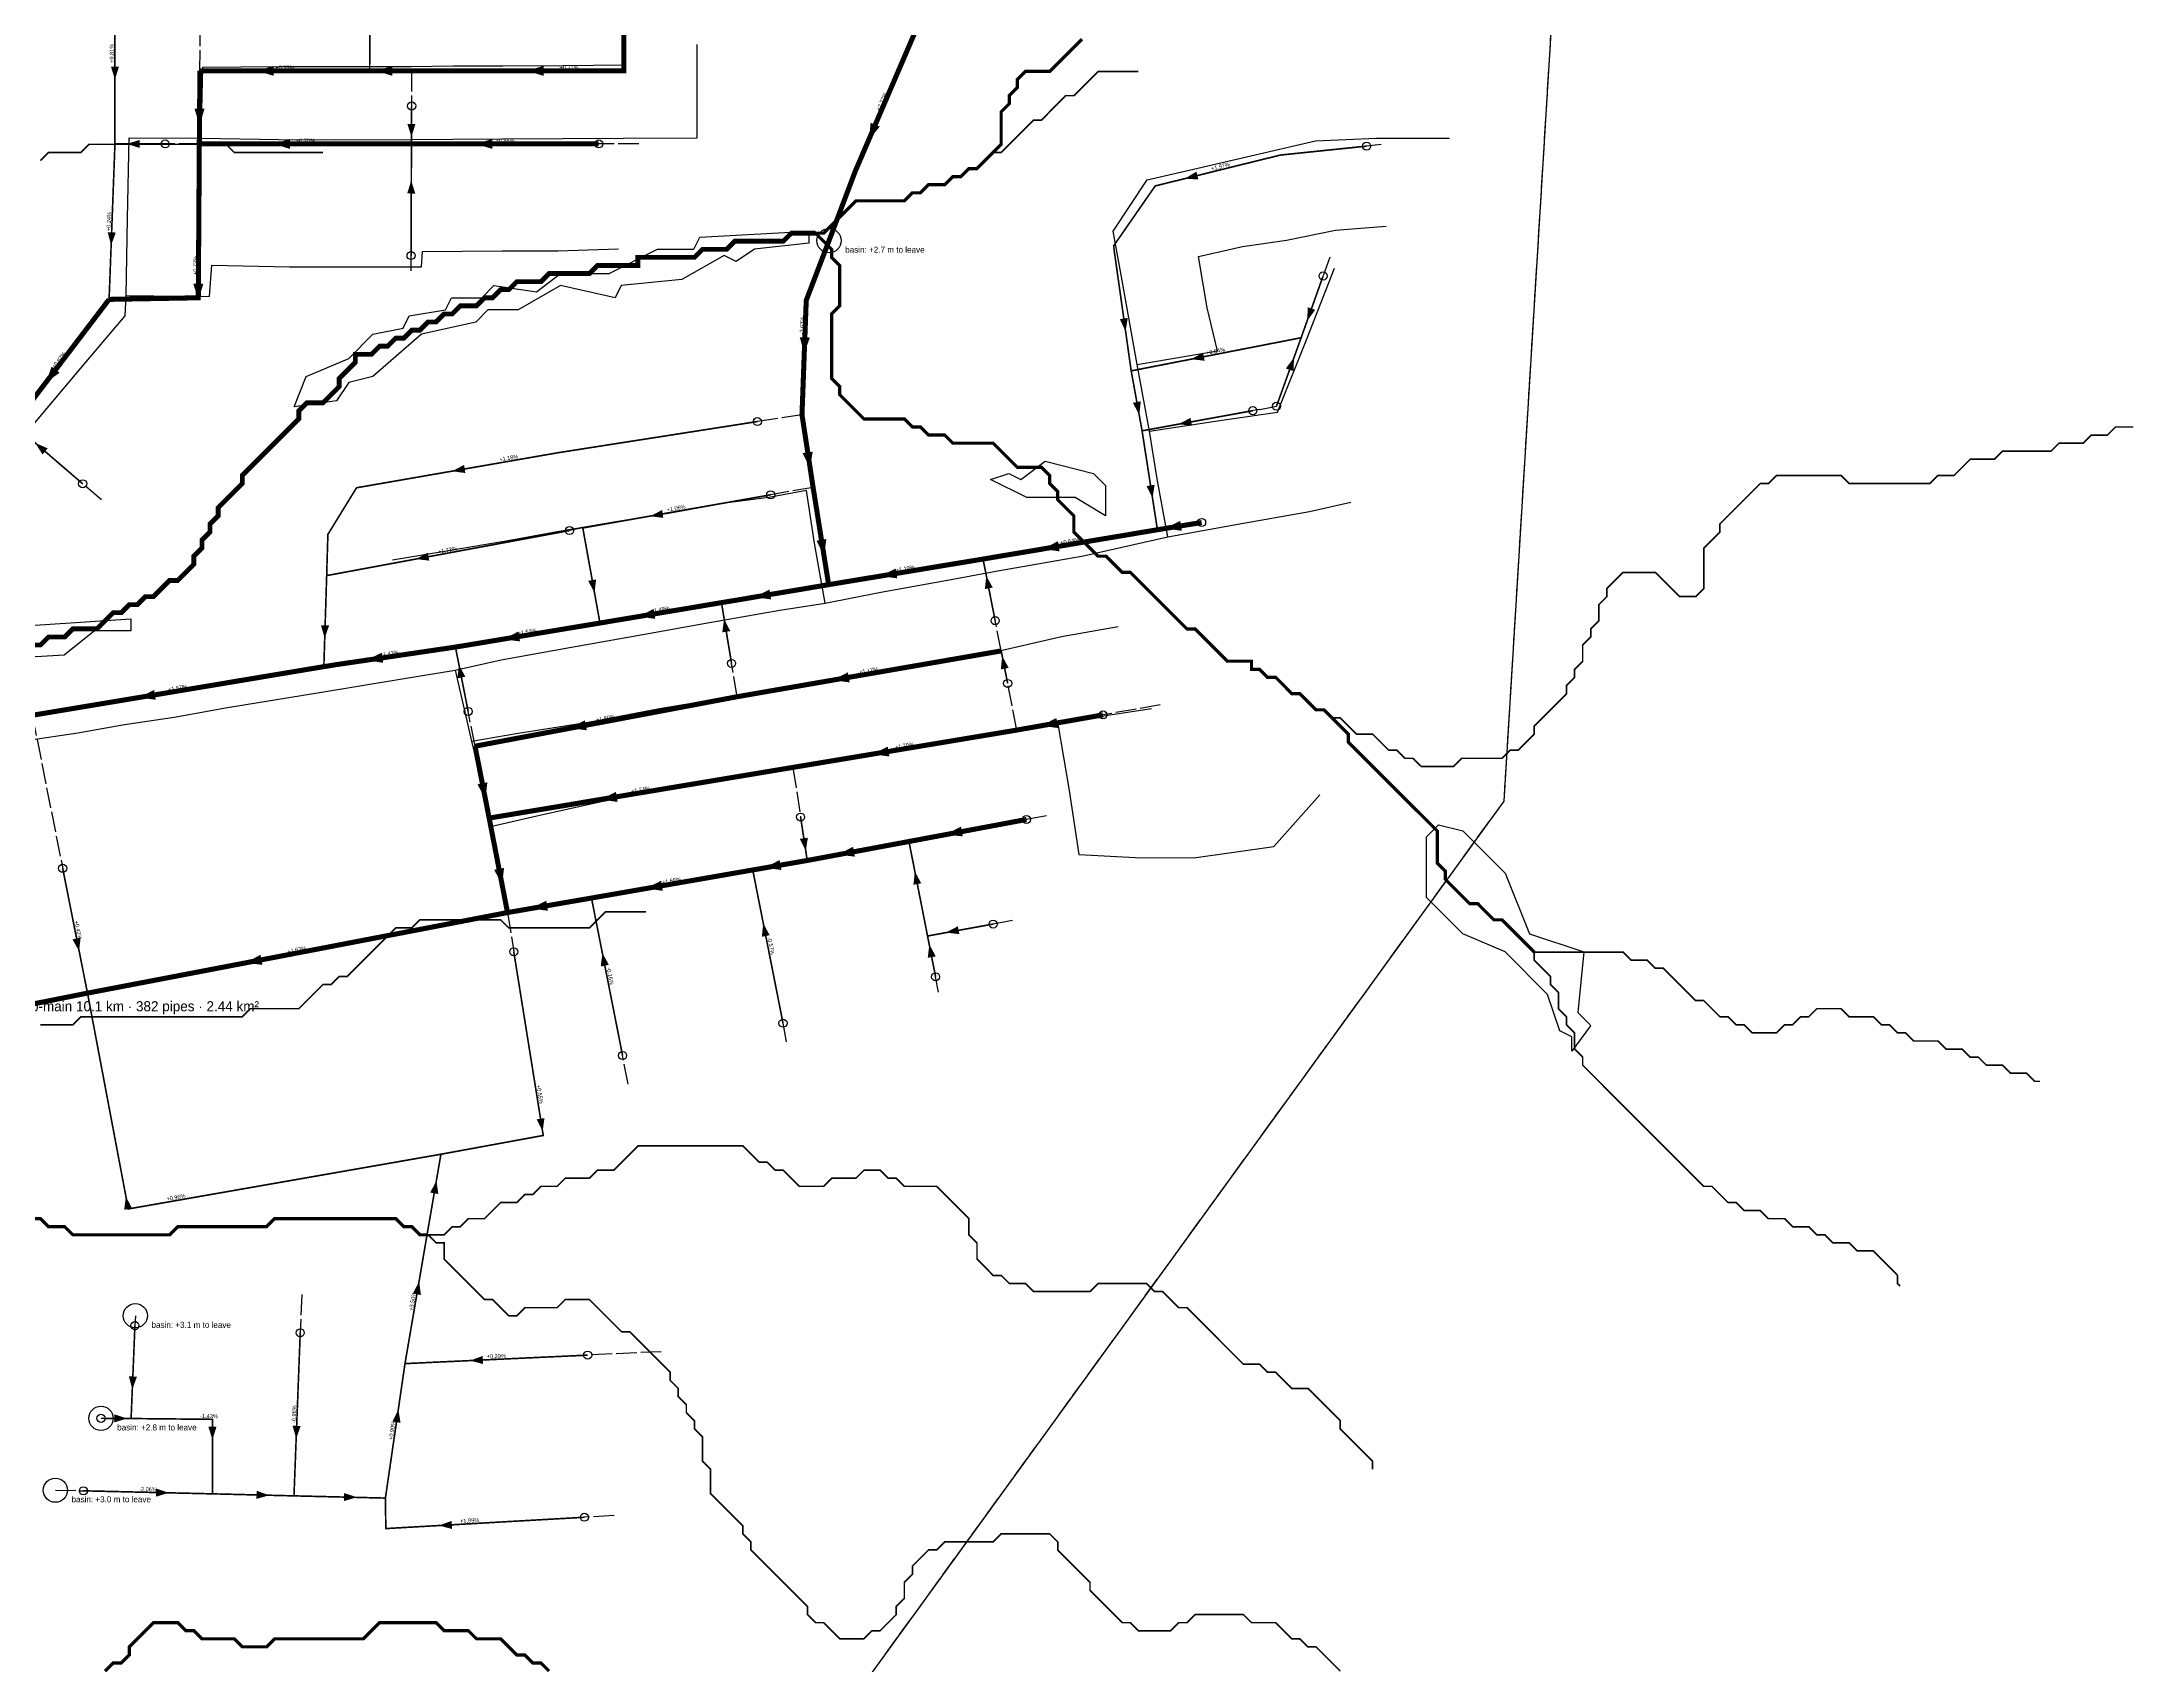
# Model space of a CAD drawing. Header units: metres. Extents: x 442821 to 452274, y 2561971 to 2571293.
# Drawn here: x 451209 to 452245, y 2568316 to 2569120 of the extents above; entities that cross this region are included whole.
import ezdxf
from ezdxf.enums import TextEntityAlignment as Align

# ---------------------------------------------------------------- set-up
doc = ezdxf.new("R2010")
doc.units = ezdxf.units.M
doc.header["$LTSCALE"] = 8
doc.linetypes.add('DASHDOT', pattern=[3.556, 2.54, -0.508, 0, -0.508])
doc.linetypes.add('DASHED', pattern=[1.524, 1.27, -0.254])
for name, color, linetype in [('A_ARROWS', 7, 'Continuous'), ('A_BASINS', 1, 'Continuous'), ('A_BUILT_2006', 252, 'Continuous'), ('A_CATCH_LABEL', 7, 'Continuous'), ('A_CATCHMENTS', 7, 'Continuous'), ('A_ENVELOPE', 3, 'Continuous'), ('A_GRADIENT', 8, 'Continuous'), ('A_HEAD_GAP', 8, 'Continuous'), ('A_HEADS', 8, 'Continuous'), ('A_STREAMS', 5, 'Continuous'), ('A_WADI', 4, 'Continuous')]:
    doc.layers.add(name, color=color, linetype=linetype)

msp = doc.modelspace()

# ---------------------------------------------------------------- linework, layer by layer
at = {"layer": 'A_ARROWS', "color": 2}
for points in [[(451245, 2569101.1), (451243, 2569107.5), (451247, 2569107.5)], [(451315.7, 2569105.4), (451323.7, 2569107.9), (451323.7, 2569102.9)], [(451374.5, 2569105.4), (451382.5, 2569107.9), (451382.5, 2569102.9)], [(451449.4, 2569105.4), (451457.4, 2569107.9), (451457.4, 2569102.9)], [(451286.9, 2569078.6), (451284.4, 2569086.7), (451289.4, 2569086.6)], [(451391.9, 2569072.7), (451389.9, 2569079.1), (451393.9, 2569079.1)], [(451618.6, 2569071.4), (451619.4, 2569079.7), (451624, 2569077.8)], [(451250.9, 2569069.2), (451257.3, 2569071.2), (451257.3, 2569067.2)], [(451323.8, 2569069.2), (451331.8, 2569071.7), (451331.8, 2569066.7)], [(451424, 2569069.2), (451432, 2569071.7), (451432, 2569066.7)], [(451775.1, 2569052), (451780.8, 2569055.5), (451781.8, 2569051.6)], [(451391.8, 2569051.1), (451393.8, 2569044.6), (451389.8, 2569044.7)], [(451243.1, 2569019), (451241.4, 2569025.5), (451245.4, 2569025.3)], [(451286.3, 2568992), (451283.8, 2569000), (451288.8, 2568999.9)], [(451745.7, 2568976.3), (451742.9, 2568982.4), (451746.8, 2568983)], [(451835.7, 2568981.6), (451836, 2568988.3), (451839.7, 2568987)], [(451586.5, 2568965.4), (451584.3, 2568973.5), (451589.3, 2568973.3)], [(451778.2, 2568962.6), (451784.1, 2568965.8), (451784.9, 2568961.8)], [(451829.2, 2568963.4), (451828.9, 2568956.7), (451825.1, 2568958)], [(451210.8, 2568951), (451213.6, 2568958.9), (451217.6, 2568955.9)], [(451752.5, 2568935), (451749.3, 2568941), (451753.3, 2568941.7)], [(451771.9, 2568930.4), (451777.9, 2568933.5), (451778.6, 2568929.6)], [(451205.5, 2568921.1), (451211.7, 2568918.4), (451209.1, 2568915.4)], [(451412, 2568907.1), (451418, 2568910.2), (451418.6, 2568906.2)], [(451589.4, 2568908.6), (451585.7, 2568916.1), (451590.7, 2568916.8)], [(451759.1, 2568893.7), (451756.1, 2568899.7), (451760.1, 2568900.4)], [(451510.1, 2568884.8), (451516.1, 2568887.9), (451516.7, 2568884)], [(451765.3, 2568878.7), (451772.8, 2568882.5), (451773.6, 2568877.6)], [(451596.3, 2568865.2), (451592.6, 2568872.7), (451597.5, 2568873.5)], [(451704.7, 2568868.6), (451712.2, 2568872.4), (451713, 2568867.4)], [(451394.1, 2568863.6), (451400, 2568866.7), (451400.7, 2568862.8)], [(451624.3, 2568855.2), (451631.8, 2568858.9), (451632.6, 2568854)], [(451482.6, 2568846.8), (451479.5, 2568852.8), (451483.4, 2568853.5)], [(451561.8, 2568844.7), (451569.3, 2568848.5), (451570.1, 2568843.6)], [(451676.7, 2568855.3), (451679.9, 2568849.5), (451676, 2568848.7)], [(451504.4, 2568835.1), (451511.9, 2568838.9), (451512.7, 2568834)], [(451348.9, 2568824.3), (451347.1, 2568830.8), (451351.1, 2568830.7)], [(451437.4, 2568823.9), (451444.9, 2568827.7), (451445.7, 2568822.8)], [(451546.8, 2568833.9), (451549.9, 2568827.9), (451545.9, 2568827.3)], [(451369.6, 2568813.5), (451377.2, 2568817.2), (451377.9, 2568812.2)], [(451415.4, 2568811.2), (451418.6, 2568805.3), (451414.7, 2568804.5)], [(451600.7, 2568803.6), (451608.1, 2568807.5), (451609, 2568802.5)], [(451684.6, 2568815.6), (451687.8, 2568809.7), (451683.9, 2568808.9)], [(451256.9, 2568795), (451264.4, 2568798.8), (451265.2, 2568793.9)], [(451470.4, 2568779.8), (451477.8, 2568783.7), (451478.8, 2568778.8)], [(451704, 2568781), (451711.4, 2568784.9), (451712.3, 2568779.9)], [(451620.4, 2568766.9), (451627.9, 2568770.7), (451628.7, 2568765.8)], [(451428.6, 2568744.6), (451424.6, 2568752), (451429.5, 2568753)], [(451485.7, 2568744.5), (451493.2, 2568748.3), (451494, 2568743.3)], [(451587.3, 2568719), (451584.3, 2568725), (451588.3, 2568725.6)], [(451656.8, 2568727.2), (451664.2, 2568731.1), (451665.1, 2568726.2)], [(451566.9, 2568710.7), (451574.3, 2568714.5), (451575.2, 2568709.6)], [(451603.2, 2568717.2), (451610.7, 2568721.1), (451611.6, 2568716.2)], [(451436.8, 2568702.3), (451432.9, 2568709.7), (451437.8, 2568710.6)], [(451508.1, 2568700.4), (451515.6, 2568704.3), (451516.4, 2568699.3)], [(451641.3, 2568708.9), (451644.5, 2568703), (451640.6, 2568702.3)], [(451451.2, 2568690.5), (451458.7, 2568694.4), (451459.5, 2568689.4)], [(451566.2, 2568683.2), (451569.4, 2568677.3), (451565.5, 2568676.5)], [(451656.7, 2568678.6), (451662.6, 2568681.7), (451663.4, 2568677.8)], [(451227.2, 2568669.4), (451224, 2568675.2), (451228, 2568676)], [(451648.5, 2568672.7), (451651.7, 2568666.8), (451647.7, 2568666.1)], [(451309.7, 2568663.6), (451317.1, 2568667.6), (451318.1, 2568662.6)], [(451486.5, 2568668.5), (451489.7, 2568662.6), (451485.7, 2568661.8)], [(451456.9, 2568580.1), (451453.9, 2568586.1), (451457.8, 2568586.7)], [(451250.4, 2568547.9), (451253.5, 2568542), (451249.6, 2568541.3)], [(451404.3, 2568555.8), (451405.2, 2568549.1), (451401.2, 2568549.8)], [(451395.7, 2568505.8), (451396.6, 2568499.1), (451392.6, 2568499.8)], [(451420.9, 2568466.6), (451427.2, 2568468.9), (451427.4, 2568464.9)], [(451253.6, 2568452.3), (451251.9, 2568458.8), (451255.9, 2568458.6)], [(451251, 2568437.9), (451244.6, 2568436), (451244.7, 2568440)], [(451293.3, 2568427.4), (451291.3, 2568433.8), (451295.3, 2568433.8)], [(451334.8, 2568427.9), (451333, 2568434.4), (451337, 2568434.2)], [(451385.4, 2568442.4), (451386.5, 2568435.8), (451382.5, 2568436.4)], [(451271.7, 2568401.1), (451265.3, 2568399.2), (451265.4, 2568403.2)], [(451321.5, 2568399.9), (451315.1, 2568398.1), (451315.2, 2568402.1)], [(451364.9, 2568398.9), (451358.4, 2568397), (451358.5, 2568401)], [(451405.5, 2568384.9), (451411.8, 2568387.2), (451412, 2568383.2)]]:
    msp.add_solid(points, dxfattribs=at)
at = {"layer": 'A_BASINS', "color": 1}
for centre in [(451598.8, 2569021.3), (451255.1, 2568488.8), (451238.1, 2568438), (451215.5, 2568402.4)]:
    msp.add_circle(centre, 6, dxfattribs=at)
at = {"layer": 'A_BUILT_2006', "color": 252}
for points in [[(451533.4, 2569096.5), (451533.4, 2569118.5)], [(451287.7, 2569072.1), (451288.5, 2569107.3)], [(451288.5, 2569107.3), (451326.5, 2569107.6)], [(451326.5, 2569107.6), (451354.1, 2569107.5)], [(451354.1, 2569107.5), (451391.8, 2569107.6)], [(451391.8, 2569107.6), (451412.7, 2569107.8)], [(451412.7, 2569107.8), (451437.1, 2569107.9)], [(451437.1, 2569107.9), (451467.1, 2569108.1)], [(451467.1, 2569108.1), (451497.1, 2569108.3)], [(451533.4, 2569072.3), (451533.4, 2569096.5)], [(451251.3, 2569032.3), (451252, 2569072.3)], [(451252, 2569072.3), (451287.7, 2569072.1)], [(451287.7, 2569072.1), (451326.2, 2569071.4)], [(451326.2, 2569071.4), (451353.8, 2569071.3)], [(451353.8, 2569071.3), (451391.5, 2569071.4)], [(451391.5, 2569071.4), (451412.4, 2569071.6)], [(451412.4, 2569071.6), (451436.9, 2569071.7)], [(451436.9, 2569071.7), (451466.9, 2569071.9)], [(451466.9, 2569071.9), (451496.9, 2569072.1)], [(451496.9, 2569072.1), (451533.4, 2569072.3)], [(451805.7, 2569062.8), (451839.9, 2569070.8)], [(451839.9, 2569070.8), (451869.9, 2569072.1)], [(451869.9, 2569072.1), (451906.2, 2569072)], [(451756.4, 2569051.4), (451781.5, 2569057.2)], [(451781.5, 2569057.2), (451805.7, 2569062.8)], [(451739.6, 2569026), (451756.4, 2569051.4)], [(451250.5, 2568994.2), (451251.3, 2569032.3)], [(451743.7, 2569003.4), (451739.6, 2569026)], [(451825.4, 2569021.6), (451849.7, 2569026.5)], [(451849.7, 2569026.5), (451874.9, 2569028.4)], [(451396.8, 2569008.4), (451397.3, 2569016)], [(451397.3, 2569016), (451436.9, 2569016.3)], [(451436.9, 2569016.3), (451464.4, 2569016.3)], [(451464.4, 2569016.3), (451494.5, 2569017.2)], [(451781.8, 2569013.5), (451803.6, 2569018.4)], [(451786.2, 2568988.1), (451781.8, 2569013.5)], [(451803.6, 2569018.4), (451825.4, 2569021.6)], [(451250.5, 2568994.2), (451291.8, 2568993.7), (451293, 2569009.1)], [(451293, 2569009.1), (451331.5, 2569008.4)], [(451331.5, 2569008.4), (451359.1, 2569008.3)], [(451359.1, 2569008.3), (451396.8, 2569008.4)], [(451751.4, 2568959.9), (451743.7, 2569003.4)], [(451835.4, 2568972.2), (451849.3, 2569007.6)], [(451250.1, 2568984.1), (451250.5, 2568994.2)], [(451230.8, 2568961.2), (451250.1, 2568984.1)], [(451791.3, 2568966.8), (451786.2, 2568988.1)], [(451821, 2568936.3), (451835.4, 2568972.2)], [(451751.4, 2568959.9), (451791.3, 2568966.8)], [(451211.4, 2568938.3), (451230.8, 2568961.2)], [(451757.6, 2568926.9), (451751.4, 2568959.9)], [(451192.1, 2568915.3), (451211.4, 2568938.3)], [(451757.6, 2568926.9), (451794.6, 2568932.5)], [(451794.6, 2568932.5), (451821, 2568936.3)], [(451761.4, 2568903.4), (451757.6, 2568926.9)], [(451766.6, 2568874.6), (451761.4, 2568903.4)], [(451548.5, 2568891.4), (451519.2, 2568886.2)], [(451568.9, 2568894), (451548.5, 2568891.4)], [(451587.7, 2568897.5), (451568.9, 2568894)], [(451591.6, 2568871.5), (451587.7, 2568897.5)], [(451836.8, 2568887.2), (451857.3, 2568891.7)], [(451494.1, 2568882.2), (451464.1, 2568877.1)], [(451519.2, 2568886.2), (451494.1, 2568882.2)], [(451766.6, 2568874.6), (451801.4, 2568880.9)], [(451801.4, 2568880.9), (451836.8, 2568887.2)], [(451438.8, 2568872.4), (451409.2, 2568867.5)], [(451464.1, 2568877.1), (451438.8, 2568872.4)], [(451596.8, 2568841.8), (451591.6, 2568871.5)], [(451724.9, 2568865.2), (451766.6, 2568874.6)], [(451409.2, 2568867.5), (451382.5, 2568863)], [(451659.3, 2568853.5), (451681.4, 2568857.6)], [(451681.4, 2568857.6), (451724.9, 2568865.2)], [(451624.4, 2568847.2), (451659.3, 2568853.5)], [(451536.8, 2568831.6), (451574.4, 2568838.2)], [(451574.4, 2568838.2), (451596.8, 2568841.8)], [(451596.8, 2568841.8), (451624.4, 2568847.2)], [(451506.5, 2568826.3), (451536.8, 2568831.6)], [(451713.9, 2568825.3), (451742, 2568830.2)], [(451436.3, 2568813.7), (451471.2, 2568819.9)], [(451471.2, 2568819.9), (451506.5, 2568826.3)], [(451668.3, 2568814.9), (451688.2, 2568819.3)], [(451688.2, 2568819.3), (451713.9, 2568825.3)], [(451388.3, 2568804.5), (451413.5, 2568808.6)], [(451413.5, 2568808.6), (451436.3, 2568813.7)], [(451413.5, 2568808.6), (451421.6, 2568773.4)], [(451605.1, 2568804.6), (451632.7, 2568809.5)], [(451632.7, 2568809.5), (451668.3, 2568814.9)], [(451300.7, 2568790.1), (451346.4, 2568797.5)], [(451346.4, 2568797.5), (451388.3, 2568804.5)], [(451545.4, 2568794.7), (451582.5, 2568801.3)], [(451582.5, 2568801.3), (451605.1, 2568804.6)], [(451249.8, 2568781.7), (451274.3, 2568785.3)], [(451274.3, 2568785.3), (451300.7, 2568790.1)], [(451479.5, 2568782.8), (451514.8, 2568789.5)], [(451514.8, 2568789.5), (451545.4, 2568794.7)], [(451712.2, 2568781.9), (451737, 2568786.2)], [(451737, 2568786.2), (451758.6, 2568789.6)], [(451202.1, 2568773.9), (451226.6, 2568777.5)], [(451226.6, 2568777.5), (451249.8, 2568781.7)], [(451421.6, 2568773.4), (451444.8, 2568777.3)], [(451444.8, 2568777.3), (451479.5, 2568782.8)], [(451647.1, 2568771.7), (451675, 2568776.3)], [(451675, 2568776.3), (451694.3, 2568779.5)], [(451694.3, 2568779.5), (451712.2, 2568781.9)], [(451712.2, 2568781.9), (451717.8, 2568748.9)], [(451421.6, 2568773.4), (451425.9, 2568755.5)], [(451592.3, 2568762.7), (451617.1, 2568766.9)], [(451617.1, 2568766.9), (451647.1, 2568771.7)], [(451425.9, 2568755.5), (451431, 2568731.1)], [(451538.2, 2568753.2), (451563.6, 2568757.9)], [(451563.6, 2568757.9), (451592.3, 2568762.7)], [(451486.1, 2568743.5), (451513.3, 2568748.6)], [(451513.3, 2568748.6), (451538.2, 2568753.2)], [(451717.8, 2568748.9), (451722.6, 2568717.2)], [(451819.1, 2568721.2), (451842, 2568746.8)], [(451431, 2568731.1), (451457.7, 2568737.2)], [(451457.7, 2568737.2), (451486.1, 2568743.5)], [(451722.6, 2568717.2), (451750.7, 2568715.8)], [(451750.7, 2568715.8), (451779.5, 2568715.6)], [(451779.5, 2568715.6), (451819.1, 2568721.2)]]:
    msp.add_lwpolyline(points, dxfattribs=at)
at = {"layer": 'A_CATCHMENTS', "color": 2, "linetype": 'DASHED'}
msp.add_lwpolyline([(451771.1, 2569785.8), (451984.3, 2569580.8), (451933.1, 2568743.7), (451239, 2567787)], dxfattribs=at)
at = {"layer": 'A_ENVELOPE', "color": 3}
msp.add_lwpolyline([(450486.8, 2570738.8), (451379.7, 2570566.7), (451254.2, 2570283), (451984.3, 2569580.8), (451933.1, 2568743.7), (451207.7, 2567743.8)], dxfattribs=at)
at = {"layer": 'A_HEAD_GAP', "color": 8, "linetype": 'DASHED'}
for points in [[(451287.1, 2569105.4), (451287.2, 2569123)], [(451392, 2569105.4), (451392, 2569088)], [(451286.8, 2569069.2), (451269.9, 2569069.2)], [(451504.5, 2569069.2), (451484.7, 2569069.2)], [(451872.3, 2569068.9), (451865.1, 2569068.1)], [(451391.7, 2569006.4), (451391.7, 2569013.9)], [(451847, 2569013.1), (451843.6, 2569003.8)], [(451585.4, 2568935.1), (451563.3, 2568931.7)], [(451812.2, 2568937.7), (451808.8, 2568937.1)], [(451812.2, 2568937.7), (451820.5, 2568939.3)], [(451238.3, 2568892.9), (451229, 2568900.9)], [(451590.9, 2568899.1), (451569.9, 2568895.4)], [(451476.8, 2568879), (451470.2, 2568877.7)], [(451684.1, 2568818.1), (451681.1, 2568833.1)], [(451553.2, 2568795.4), (451550.5, 2568811.9)], [(451691.9, 2568778.9), (451687.3, 2568802)], [(451204, 2568786.2), (451219.1, 2568710.4)], [(451423.4, 2568770.9), (451420, 2568788.1)], [(451762.9, 2568791.4), (451734.5, 2568786.4)], [(451580.9, 2568760.4), (451584.7, 2568735.8)], [(451706.6, 2568736.4), (451696.6, 2568734.6)], [(451439.5, 2568688.5), (451442.6, 2568669.1)], [(451689.7, 2568684.6), (451680.1, 2568682.8)], [(451653.1, 2568649.1), (451651.6, 2568656.7)], [(451577.8, 2568624.4), (451576, 2568633.7)], [(451499.3, 2568603.5), (451496.5, 2568617.7)], [(451337.6, 2568499.3), (451336.8, 2568480.4)], [(451255.1, 2568488.8), (451254.9, 2568483.9)], [(451515.7, 2568471), (451479.2, 2568469.3)], [(451215.5, 2568402.4), (451229.4, 2568402.1)], [(451492.3, 2568389.8), (451477.6, 2568389)]]:
    msp.add_lwpolyline(points, dxfattribs=at)
at = {"layer": 'A_HEADS', "color": 2}
for centre in [(451392, 2569088), (451269.9, 2569069.2), (451484.7, 2569069.2), (451865.1, 2569068.1), (451391.7, 2569013.9), (451843.6, 2569003.8), (451820.5, 2568939.3), (451563.3, 2568931.7), (451808.8, 2568937.1), (451229, 2568900.9), (451569.9, 2568895.4), (451470.2, 2568877.7), (451783.4, 2568881.7), (451681.1, 2568833.1), (451550.5, 2568811.9), (451687.3, 2568802), (451420, 2568788.1), (451734.5, 2568786.4), (451584.7, 2568735.8), (451696.6, 2568734.6), (451219.1, 2568710.4), (451680.1, 2568682.8), (451442.6, 2568669.1), (451651.6, 2568656.7), (451576, 2568633.7), (451496.5, 2568617.7), (451254.9, 2568483.9), (451336.8, 2568480.4), (451479.2, 2568469.3), (451238.1, 2568438), (451229.4, 2568402.1), (451477.6, 2568389)]:
    msp.add_circle(centre, 2, dxfattribs=at)
at = {"layer": 'A_SECONDARY_HEADER', "color": 2, "const_width": 2.5}
for points in [[(451655.4, 2569157.1), (451611.8, 2569055.7), (451598.8, 2569021.3)], [(451497.3, 2569156.4), (451497.1, 2569105.4), (451392, 2569105.4)], [(451287.1, 2569105.4), (451286.8, 2569069.2)], [(451392, 2569105.4), (451371.2, 2569105.4)], [(451286.8, 2569069.2), (451286.3, 2568993), (451242.1, 2568992.2)], [(451391.9, 2569069.2), (451286.8, 2569069.2)], [(451484.7, 2569069.2), (451391.9, 2569069.2)], [(451242.1, 2568992.2), (451194.9, 2568930.2)], [(451761.5, 2568878.1), (451675.1, 2568863.6)], [(451783.4, 2568881.7), (451761.5, 2568878.1)], [(451675.1, 2568863.6), (451598.6, 2568850.9)], [(451598.6, 2568850.9), (451545.5, 2568842)], [(451545.5, 2568842), (451485.3, 2568831.9)], [(451485.3, 2568831.9), (451413.7, 2568820)], [(451413.7, 2568820), (451354.7, 2568811.3), (451348.5, 2568810.3)], [(451684.1, 2568818.1), (451553.2, 2568795.4)], [(451348.5, 2568810.3), (451204, 2568786.2)], [(451553.2, 2568795.4), (451423.4, 2568770.9)], [(451734.5, 2568786.4), (451691.9, 2568778.9)], [(451691.9, 2568778.9), (451580.9, 2568760.4)], [(451423.4, 2568770.9), (451430.4, 2568735.3)], [(451580.9, 2568760.4), (451430.4, 2568735.3)], [(451430.4, 2568735.3), (451439.5, 2568688.5)], [(451696.6, 2568734.6), (451638.4, 2568723.7)], [(451638.4, 2568723.7), (451588, 2568714.3)], [(451588, 2568714.3), (451561, 2568709.6)], [(451561, 2568709.6), (451481.1, 2568695.7)], [(451481.1, 2568695.7), (451439.5, 2568688.5)], [(451439.5, 2568688.5), (451335.4, 2568668.5), (451231.4, 2568648.6)], [(451231.4, 2568648.6), (451147.9, 2568632)]]:
    msp.add_lwpolyline(points, dxfattribs=at)
at = {"layer": 'A_SECONDARY_HEADER', "color": 2, "linetype": 'DASHED', "const_width": 2.5}
msp.add_lwpolyline([(451371.2, 2569105.4), (451287.1, 2569105.4)], dxfattribs=at)
at = {"layer": 'A_SECONDARY_HEADER', "color": 2, "linetype": 'DASHDOT', "const_width": 2.5}
for points in [[(451598.8, 2569021.3), (451587.5, 2568991.7), (451585.4, 2568935.1)], [(451585.4, 2568935.1), (451590.9, 2568899.1)], [(451590.9, 2568899.1), (451598.6, 2568850.9)]]:
    msp.add_lwpolyline(points, dxfattribs=at)
at = {"layer": 'A_SECONDARY_MAIN', "color": 2, "const_width": 0.8}
for points in [[(451245, 2569159), (451245, 2569069.2)], [(451865.1, 2569068.1), (451822.5, 2569063.7), (451760.4, 2569048.4), (451739.8, 2569018.7), (451740.2, 2569015.6)], [(451843.6, 2569003.8), (451832.7, 2568973.2)], [(451832.7, 2568973.2), (451748.5, 2568956.8)], [(451808.8, 2568937.1), (451753.9, 2568927.1)], [(451680.1, 2568682.8), (451647.6, 2568676.9)], [(451651.6, 2568656.7), (451647.6, 2568676.9)], [(451406.5, 2568568.8), (451251.6, 2568541.7), (451231.4, 2568648.6)], [(451388.7, 2568465.1), (451399.2, 2568526.4)], [(451379, 2568398.5), (451388.7, 2568465.1)], [(451477.6, 2568389), (451379.2, 2568383.4), (451379, 2568398.5)]]:
    msp.add_lwpolyline(points, dxfattribs=at)
at = {"layer": 'A_SECONDARY_MAIN', "color": 2, "linetype": 'DASHED', "const_width": 0.8}
for points in [[(451371.4, 2569156.7), (451371.2, 2569105.4)], [(451245, 2569069.2), (451242.1, 2568992.2)], [(451753.9, 2568927.1), (451761.5, 2568878.1)], [(451476.8, 2568879), (451485.3, 2568831.9)], [(451479.2, 2568469.3), (451388.7, 2568465.1)]]:
    msp.add_lwpolyline(points, dxfattribs=at)
at = {"layer": 'A_SECONDARY_MAIN', "color": 2, "linetype": 'DASHDOT', "const_width": 0.8}
for points in [[(451391.7, 2569013.9), (451391.9, 2569069.2)], [(451740.2, 2569015.6), (451748.5, 2568956.8)], [(451748.5, 2568956.8), (451753.9, 2568927.1)], [(451229, 2568900.9), (451194.9, 2568930.2)], [(451349.9, 2568855.4), (451348.5, 2568810.3)], [(451647.6, 2568676.9), (451638.4, 2568723.7)], [(451576, 2568633.7), (451561, 2568709.6)], [(451496.5, 2568617.7), (451481.1, 2568695.7)], [(451399.2, 2568526.4), (451406.5, 2568568.8)], [(451254.9, 2568483.9), (451253, 2568437.9)], [(451336.8, 2568480.4), (451333.7, 2568399.6)], [(451238.1, 2568438), (451253, 2568437.9)], [(451253, 2568437.9), (451293.3, 2568437.5), (451293.3, 2568400.6)], [(451229.4, 2568402.1), (451293.3, 2568400.6)], [(451293.3, 2568400.6), (451333.7, 2568399.6)], [(451333.7, 2568399.6), (451379, 2568398.5)]]:
    msp.add_lwpolyline(points, dxfattribs=at)
at = {"layer": 'A_SECONDARY_MAIN_BRANCH', "color": 2, "const_width": 0.8}
for points in [[(451392, 2569088), (451391.9, 2569069.2)], [(451269.9, 2569069.2), (451245, 2569069.2)], [(451820.5, 2568939.3), (451832.7, 2568973.2)], [(451563.3, 2568931.7), (451464.8, 2568916.3), (451364.7, 2568898.9), (451350.5, 2568875.8), (451349.9, 2568855.4)], [(451569.9, 2568895.4), (451476.8, 2568879)], [(451470.2, 2568877.7), (451349.9, 2568855.4)], [(451681.1, 2568833.1), (451675.1, 2568863.6)], [(451550.5, 2568811.9), (451545.5, 2568842)], [(451687.3, 2568802), (451684.1, 2568818.1)], [(451584.7, 2568735.8), (451588, 2568714.3)], [(451442.6, 2568669.1), (451457.2, 2568578.1), (451406.5, 2568568.8)]]:
    msp.add_lwpolyline(points, dxfattribs=at)
at = {"layer": 'A_SECONDARY_MAIN_BRANCH', "color": 2, "linetype": 'DASHED', "const_width": 0.8}
for points in [[(451420, 2568788.1), (451413.7, 2568820)], [(451219.1, 2568710.4), (451231.4, 2568648.6)]]:
    msp.add_lwpolyline(points, dxfattribs=at)
at = {"layer": 'A_STREAMS', "color": 5}
for points, const_width in [([(451724.1, 2569121.1), (451720.1, 2569117.1), (451716.1, 2569113.1), (451712.1, 2569109.1), (451708.1, 2569105.1), (451704.1, 2569105.1), (451700.1, 2569105.1), (451696.1, 2569105.1), (451692.1, 2569101.1), (451692.1, 2569097.1), (451688.1, 2569093.1), (451688.1, 2569089.1), (451684.1, 2569085.1), (451684.1, 2569081), (451684.1, 2569077), (451684.1, 2569073), (451684.1, 2569069), (451680.1, 2569065)], 1.6), ([(451752.1, 2569105.1), (451748.1, 2569105.1), (451744.1, 2569105.1), (451740.1, 2569105.1), (451736.1, 2569105.1), (451732.1, 2569105.1), (451728.1, 2569101.1), (451724.1, 2569097.1), (451720.1, 2569093.1), (451716.1, 2569093.1), (451712.1, 2569089.1), (451708.1, 2569085.1), (451704.1, 2569081), (451700.1, 2569081), (451696.1, 2569077), (451692.1, 2569073), (451688.1, 2569069), (451684.1, 2569065), (451680.1, 2569065)], 0.8), ([(451348.1, 2569065), (451344.1, 2569065), (451340.1, 2569065), (451336.1, 2569065), (451332.1, 2569065), (451328.1, 2569065), (451324.1, 2569065), (451320.1, 2569065), (451316.1, 2569065), (451312.1, 2569065), (451308.1, 2569065), (451304.1, 2569065), (451300.1, 2569069), (451296.1, 2569069), (451292.1, 2569069), (451288.1, 2569069), (451284.1, 2569069), (451280.1, 2569069), (451276.1, 2569069), (451272.1, 2569069), (451268.1, 2569069), (451264.1, 2569069), (451260.1, 2569069), (451256.1, 2569069), (451252.1, 2569069), (451248.1, 2569069), (451244.1, 2569069), (451240.1, 2569069), (451236.1, 2569069), (451232.1, 2569069), (451228.1, 2569065), (451224.1, 2569065), (451220.1, 2569065), (451216.1, 2569065), (451212.1, 2569065), (451208.1, 2569061)], 0.8), ([(451680.1, 2569065), (451676.1, 2569061), (451672.1, 2569057), (451668.1, 2569057), (451664.1, 2569053), (451660.1, 2569053), (451656.1, 2569049), (451652.1, 2569049), (451648.1, 2569049), (451644.1, 2569045), (451640.1, 2569045), (451636.1, 2569041), (451632.1, 2569041), (451628.1, 2569041), (451624.1, 2569041), (451620.1, 2569041), (451616.1, 2569041), (451612.1, 2569041), (451608.1, 2569037), (451604.1, 2569033), (451600.1, 2569029), (451596.1, 2569025), (451592.1, 2569025)], 1.6), ([(451592.1, 2569025), (451588.1, 2569025), (451584.1, 2569025), (451580.1, 2569025), (451576.1, 2569021), (451572.1, 2569021), (451568.1, 2569021), (451564.1, 2569021), (451560.1, 2569021), (451556.1, 2569021), (451552.1, 2569021), (451548.1, 2569017), (451544.1, 2569017), (451540.1, 2569017), (451536.1, 2569017), (451532.1, 2569013), (451528.1, 2569013), (451524.1, 2569013), (451520.1, 2569013), (451516.1, 2569013), (451512.1, 2569013), (451508.1, 2569013), (451504.1, 2569013), (451504.1, 2569009), (451500.1, 2569009), (451496.1, 2569009), (451492.1, 2569009), (451488.1, 2569009), (451484.1, 2569009), (451480.1, 2569005), (451476.1, 2569005), (451472.1, 2569005), (451468.1, 2569005), (451464.1, 2569005), (451460.1, 2569005), (451456.1, 2569001), (451452.1, 2569001), (451448.1, 2569001), (451444.1, 2569001), (451440.1, 2568997), (451436.1, 2568997), (451432.1, 2568993), (451428.1, 2568993), (451424.1, 2568989), (451420.1, 2568989), (451416.1, 2568989), (451412.1, 2568985), (451408.1, 2568985), (451404.1, 2568981), (451400.1, 2568981), (451396.1, 2568977), (451392.1, 2568977), (451388.1, 2568973), (451384.1, 2568973), (451380.1, 2568969), (451376.1, 2568969), (451372.1, 2568965), (451368.1, 2568965), (451364.1, 2568965), (451364.1, 2568961), (451360.1, 2568957), (451356.1, 2568953), (451356.1, 2568949), (451352.1, 2568945), (451348.1, 2568941), (451344.1, 2568941), (451340.1, 2568941), (451336.1, 2568937), (451336.1, 2568933), (451332.1, 2568929), (451328.1, 2568925), (451324.1, 2568921), (451320.1, 2568917), (451316.1, 2568913), (451312.1, 2568909), (451308.1, 2568905), (451308.1, 2568901), (451304.1, 2568897), (451300.1, 2568893), (451296.1, 2568889), (451296.1, 2568885), (451292.1, 2568881), (451292.1, 2568877), (451288.1, 2568873), (451288.1, 2568869), (451284.1, 2568865), (451284.1, 2568861), (451280.1, 2568857), (451276.1, 2568853), (451272.1, 2568853), (451268.1, 2568849), (451264.1, 2568845), (451260.1, 2568845), (451256.1, 2568841), (451252.1, 2568841), (451248.1, 2568837), (451244.1, 2568837), (451240.1, 2568833), (451236.1, 2568829), (451232.1, 2568829), (451228.1, 2568829), (451224.1, 2568829), (451220.1, 2568825), (451216.1, 2568825), (451212.1, 2568825), (451208.1, 2568821), (451204.1, 2568821)], 2.4), ([(451848.1, 2568784.9), (451844.1, 2568788.9), (451840.1, 2568788.9), (451836.1, 2568792.9), (451832.1, 2568796.9), (451828.1, 2568796.9), (451824.1, 2568801), (451820.1, 2568805), (451816.1, 2568805), (451812.1, 2568809), (451808.1, 2568809), (451808.1, 2568813), (451804.1, 2568813), (451800.1, 2568813), (451796.1, 2568813), (451792.1, 2568817), (451788.1, 2568821), (451784.1, 2568825), (451780.1, 2568829), (451776.1, 2568829), (451772.1, 2568833), (451768.1, 2568837), (451764.1, 2568841), (451760.1, 2568845), (451756.1, 2568849), (451752.1, 2568853), (451748.1, 2568857), (451744.1, 2568857), (451740.1, 2568861), (451736.1, 2568865), (451732.1, 2568865), (451728.1, 2568869), (451724.1, 2568873), (451720.1, 2568877), (451720.1, 2568881), (451720.1, 2568885), (451716.1, 2568889), (451712.1, 2568893), (451712.1, 2568897), (451708.1, 2568901), (451708.1, 2568905), (451704.1, 2568909), (451700.1, 2568909), (451696.1, 2568909), (451692.1, 2568909), (451688.1, 2568913), (451684.1, 2568917), (451680.1, 2568921), (451676.1, 2568921), (451672.1, 2568921), (451668.1, 2568921), (451664.1, 2568921), (451660.1, 2568921), (451656.1, 2568925), (451652.1, 2568925), (451648.1, 2568925), (451644.1, 2568929), (451640.1, 2568929), (451636.1, 2568933), (451632.1, 2568933), (451628.1, 2568933), (451624.1, 2568933), (451620.1, 2568933), (451616.1, 2568933), (451612.1, 2568937), (451608.1, 2568941), (451604.1, 2568945), (451604.1, 2568949), (451600.1, 2568953), (451600.1, 2568957), (451600.1, 2568961), (451600.1, 2568965), (451600.1, 2568969), (451600.1, 2568973), (451600.1, 2568977), (451600.1, 2568981), (451600.1, 2568985), (451604.1, 2568989), (451604.1, 2568993), (451604.1, 2568997), (451604.1, 2569001), (451604.1, 2569005), (451604.1, 2569009), (451600.1, 2569013), (451600.1, 2569017), (451596.1, 2569021), (451592.1, 2569025)], 1.6), ([(452245, 2568929), (452244.2, 2568929), (452240.2, 2568929), (452236.2, 2568929), (452232.2, 2568925), (452228.2, 2568925), (452224.2, 2568925), (452220.2, 2568921), (452216.2, 2568921), (452212.2, 2568921), (452208.2, 2568921), (452204.2, 2568917), (452200.2, 2568917), (452196.2, 2568917), (452192.2, 2568917), (452188.2, 2568917), (452184.2, 2568917), (452180.2, 2568917), (452176.2, 2568913), (452172.2, 2568913), (452168.2, 2568913), (452164.2, 2568913), (452160.2, 2568909), (452156.2, 2568905), (452152.2, 2568905), (452148.2, 2568905), (452144.2, 2568901), (452140.2, 2568901), (452136.2, 2568901), (452132.2, 2568901), (452128.2, 2568901), (452124.2, 2568901), (452120.2, 2568901), (452116.2, 2568901), (452112.2, 2568901), (452108.2, 2568901), (452104.2, 2568901), (452100.2, 2568905), (452096.2, 2568905), (452092.2, 2568905), (452088.2, 2568905), (452084.2, 2568905), (452080.2, 2568905), (452076.2, 2568905), (452072.2, 2568905), (452068.2, 2568905), (452064.2, 2568901), (452060.2, 2568901), (452056.2, 2568897), (452052.2, 2568893), (452048.2, 2568889), (452044.2, 2568885), (452040.2, 2568881), (452040.2, 2568877), (452036.2, 2568873), (452032.2, 2568869), (452032.2, 2568865), (452032.2, 2568861), (452032.2, 2568857), (452032.2, 2568853), (452032.2, 2568849), (452028.2, 2568845), (452024.2, 2568845), (452020.2, 2568845), (452016.2, 2568849), (452012.2, 2568853), (452008.2, 2568857), (452004.2, 2568857), (452000.2, 2568857), (451996.2, 2568857), (451992.2, 2568857), (451988.2, 2568853), (451984.2, 2568849), (451984.2, 2568845), (451980.2, 2568841), (451980.2, 2568837), (451980.2, 2568833), (451976.2, 2568829), (451976.2, 2568825), (451972.2, 2568821), (451972.2, 2568817), (451972.2, 2568813), (451968.2, 2568809), (451968.2, 2568805), (451964.2, 2568801), (451964.2, 2568796.9), (451960.2, 2568792.9), (451956.2, 2568788.9), (451952.2, 2568784.9), (451948.2, 2568780.9), (451948.2, 2568776.9), (451944.2, 2568772.9), (451940.2, 2568768.9), (451936.2, 2568768.9), (451932.2, 2568764.9), (451928.2, 2568764.9), (451924.2, 2568764.9), (451920.2, 2568764.9), (451916.2, 2568764.9), (451912.2, 2568764.9), (451908.2, 2568760.9), (451904.2, 2568760.9), (451900.2, 2568760.9), (451896.2, 2568760.9), (451892.2, 2568760.9), (451888.1, 2568764.9), (451884.1, 2568764.9), (451880.1, 2568768.9), (451876.1, 2568768.9), (451872.1, 2568772.9), (451868.1, 2568776.9), (451864.1, 2568776.9), (451860.1, 2568776.9), (451856.1, 2568780.9), (451852.1, 2568784.9), (451848.1, 2568784.9)], 0.8), ([(451948.2, 2568668.9), (451944.2, 2568672.9), (451940.2, 2568676.9), (451936.2, 2568680.9), (451932.2, 2568684.9), (451928.2, 2568684.9), (451924.2, 2568688.9), (451920.2, 2568692.9), (451916.2, 2568692.9), (451912.2, 2568696.9), (451908.2, 2568700.9), (451904.2, 2568704.9), (451904.2, 2568708.9), (451900.2, 2568712.9), (451900.2, 2568716.9), (451900.2, 2568720.9), (451900.2, 2568724.9), (451900.2, 2568728.9), (451896.2, 2568732.9), (451892.2, 2568736.9), (451888.1, 2568740.9), (451884.1, 2568744.9), (451880.1, 2568748.9), (451876.1, 2568752.9), (451872.1, 2568756.9), (451868.1, 2568760.9), (451864.1, 2568764.9), (451860.1, 2568768.9), (451856.1, 2568772.9), (451856.1, 2568776.9), (451852.1, 2568780.9), (451848.1, 2568784.9)], 1.6), ([(451508.1, 2568688.9), (451504.1, 2568688.9), (451500.1, 2568688.9), (451496.1, 2568688.9), (451492.1, 2568688.9), (451488.1, 2568688.9), (451484.1, 2568684.9), (451480.1, 2568680.9), (451476.1, 2568680.9), (451472.1, 2568680.9), (451468.1, 2568680.9), (451464.1, 2568680.9), (451460.1, 2568680.9), (451456.1, 2568680.9), (451452.1, 2568680.9), (451448.1, 2568680.9), (451444.1, 2568680.9), (451440.1, 2568680.9), (451436.1, 2568684.9), (451432.1, 2568684.9), (451428.1, 2568684.9), (451424.1, 2568684.9), (451420.1, 2568684.9), (451416.1, 2568684.9), (451412.1, 2568684.9), (451408.1, 2568684.9), (451404.1, 2568684.9), (451400.1, 2568684.9), (451396.1, 2568684.9), (451392.1, 2568680.9), (451388.1, 2568680.9), (451384.1, 2568680.9), (451380.1, 2568676.9), (451376.1, 2568672.9), (451372.1, 2568668.9), (451368.1, 2568664.9), (451364.1, 2568660.9), (451360.1, 2568656.9), (451356.1, 2568656.9), (451352.1, 2568652.9), (451348.1, 2568652.9), (451344.1, 2568648.9), (451340.1, 2568644.9), (451336.1, 2568640.9), (451332.1, 2568640.9), (451328.1, 2568640.9), (451324.1, 2568640.9), (451320.1, 2568640.9), (451316.1, 2568640.9), (451312.1, 2568640.9), (451308.1, 2568636.9), (451304.1, 2568636.9), (451300.1, 2568636.9), (451296.1, 2568636.9), (451292.1, 2568636.9), (451288.1, 2568636.9), (451284.1, 2568636.9), (451280.1, 2568636.9), (451276.1, 2568636.9), (451272.1, 2568636.9), (451268.1, 2568636.9), (451264.1, 2568636.9), (451260.1, 2568636.9), (451256.1, 2568636.9), (451252.1, 2568636.9), (451248.1, 2568636.9), (451244.1, 2568636.9), (451240.1, 2568636.9), (451236.1, 2568636.9), (451232.1, 2568636.9), (451228.1, 2568636.9), (451224.1, 2568632.9), (451220.1, 2568632.9), (451216.1, 2568632.9), (451212.1, 2568632.9), (451208.1, 2568632.9)], 0.8), ([(452198.7, 2568604.9), (452196.2, 2568604.9), (452192.2, 2568608.9), (452188.2, 2568608.9), (452184.2, 2568608.9), (452180.2, 2568612.9), (452176.2, 2568612.9), (452172.2, 2568612.9), (452168.2, 2568616.9), (452164.2, 2568616.9), (452160.2, 2568620.9), (452156.2, 2568620.9), (452152.2, 2568620.9), (452148.2, 2568624.9), (452144.2, 2568624.9), (452140.2, 2568624.9), (452136.2, 2568624.9), (452132.2, 2568628.9), (452128.2, 2568628.9), (452124.2, 2568632.9), (452120.2, 2568632.9), (452116.2, 2568636.9), (452112.2, 2568636.9), (452108.2, 2568636.9), (452104.2, 2568636.9), (452100.2, 2568640.9), (452096.2, 2568640.9), (452092.2, 2568640.9), (452088.2, 2568640.9), (452084.2, 2568636.9), (452080.2, 2568636.9), (452076.2, 2568632.9), (452072.2, 2568632.9), (452068.2, 2568628.9), (452064.2, 2568628.9), (452060.2, 2568628.9), (452056.2, 2568628.9), (452052.2, 2568632.9), (452048.2, 2568632.9), (452044.2, 2568636.9), (452040.2, 2568636.9), (452036.2, 2568640.9), (452032.2, 2568644.9), (452028.2, 2568644.9), (452024.2, 2568648.9), (452020.2, 2568652.9), (452016.2, 2568656.9), (452012.2, 2568660.9), (452008.2, 2568660.9), (452004.2, 2568664.9), (452000.2, 2568664.9), (451996.2, 2568664.9), (451992.2, 2568668.9), (451988.2, 2568668.9), (451984.2, 2568668.9), (451980.2, 2568668.9), (451976.2, 2568668.9), (451972.2, 2568668.9), (451968.2, 2568668.9), (451964.2, 2568668.9), (451960.2, 2568668.9), (451956.2, 2568668.9), (451952.2, 2568668.9), (451948.2, 2568668.9)], 0.8), ([(452129.5, 2568503.5), (452128.2, 2568504.8), (452128.2, 2568508.8), (452124.2, 2568512.9), (452120.2, 2568516.9), (452116.2, 2568520.9), (452112.2, 2568520.9), (452108.2, 2568520.9), (452104.2, 2568524.9), (452100.2, 2568524.9), (452096.2, 2568524.9), (452092.2, 2568528.9), (452088.2, 2568528.9), (452084.2, 2568532.9), (452080.2, 2568532.9), (452076.2, 2568532.9), (452072.2, 2568536.9), (452068.2, 2568536.9), (452064.2, 2568536.9), (452060.2, 2568540.9), (452056.2, 2568540.9), (452052.2, 2568540.9), (452048.2, 2568544.9), (452044.2, 2568544.9), (452040.2, 2568548.9), (452036.2, 2568552.9), (452032.2, 2568552.9), (452028.2, 2568556.9), (452024.2, 2568560.9), (452020.2, 2568564.9), (452016.2, 2568568.9), (452012.2, 2568572.9), (452008.2, 2568576.9), (452004.2, 2568580.9), (452000.2, 2568584.9), (451996.2, 2568588.9), (451992.2, 2568592.9), (451988.2, 2568596.9), (451984.2, 2568600.9), (451980.2, 2568604.9), (451976.2, 2568608.9), (451972.2, 2568612.9), (451972.2, 2568616.9), (451968.2, 2568620.9), (451968.2, 2568624.9), (451968.2, 2568628.9), (451964.2, 2568632.9), (451964.2, 2568636.9), (451960.2, 2568640.9), (451960.2, 2568644.9), (451960.2, 2568648.9), (451956.2, 2568652.9), (451956.2, 2568656.9), (451952.2, 2568660.9), (451948.2, 2568664.9), (451948.2, 2568668.9)], 0.8), ([(451868.1, 2568412.8), (451868.1, 2568416.8), (451864.1, 2568420.8), (451860.1, 2568424.8), (451856.1, 2568428.8), (451852.1, 2568432.8), (451852.1, 2568436.8), (451848.1, 2568440.8), (451844.1, 2568444.8), (451840.1, 2568448.8), (451836.1, 2568452.8), (451832.1, 2568452.8), (451828.1, 2568452.8), (451824.1, 2568456.8), (451820.1, 2568460.8), (451816.1, 2568460.8), (451812.1, 2568464.8), (451808.1, 2568464.8), (451804.1, 2568464.8), (451800.1, 2568468.8), (451796.1, 2568472.8), (451792.1, 2568476.8), (451788.1, 2568480.8), (451784.1, 2568484.8), (451780.1, 2568488.8), (451776.1, 2568492.8), (451772.1, 2568492.8), (451768.1, 2568496.8), (451764.1, 2568500.8), (451760.1, 2568500.8), (451756.1, 2568504.8), (451752.1, 2568504.8), (451748.1, 2568504.8), (451744.1, 2568504.8), (451740.1, 2568504.8), (451736.1, 2568504.8), (451732.1, 2568504.8), (451728.1, 2568500.8), (451724.1, 2568500.8), (451720.1, 2568500.8), (451716.1, 2568500.8), (451712.1, 2568500.8), (451708.1, 2568500.8), (451704.1, 2568500.8), (451700.1, 2568500.8), (451696.1, 2568504.8), (451692.1, 2568504.8), (451688.1, 2568504.8), (451684.1, 2568508.8), (451680.1, 2568508.8), (451676.1, 2568512.9), (451672.1, 2568516.9), (451672.1, 2568520.9), (451672.1, 2568524.9), (451668.1, 2568528.9), (451668.1, 2568532.9), (451668.1, 2568536.9), (451664.1, 2568540.9), (451660.1, 2568544.9), (451656.1, 2568548.9), (451652.1, 2568552.9), (451648.1, 2568552.9), (451644.1, 2568552.9), (451640.1, 2568552.9), (451636.1, 2568552.9), (451632.1, 2568556.9), (451628.1, 2568556.9), (451624.1, 2568560.9), (451620.1, 2568560.9), (451616.1, 2568560.9), (451612.1, 2568556.9), (451608.1, 2568556.9), (451604.1, 2568556.9), (451600.1, 2568556.9), (451596.1, 2568552.9), (451592.1, 2568552.9), (451588.1, 2568552.9), (451584.1, 2568552.9), (451580.1, 2568556.9), (451576.1, 2568560.9), (451572.1, 2568560.9), (451568.1, 2568564.9), (451564.1, 2568564.9), (451560.1, 2568568.9), (451556.1, 2568572.9), (451552.1, 2568572.9), (451548.1, 2568572.9), (451544.1, 2568572.9), (451540.1, 2568572.9), (451536.1, 2568572.9), (451532.1, 2568572.9), (451528.1, 2568572.9), (451524.1, 2568572.9), (451520.1, 2568572.9), (451516.1, 2568572.9), (451512.1, 2568572.9), (451508.1, 2568572.9), (451504.1, 2568572.9), (451500.1, 2568568.9), (451496.1, 2568564.9), (451492.1, 2568560.9), (451488.1, 2568560.9), (451484.1, 2568560.9), (451480.1, 2568556.9), (451476.1, 2568556.9), (451472.1, 2568556.9), (451468.1, 2568556.9), (451464.1, 2568552.9), (451460.1, 2568552.9), (451456.1, 2568552.9), (451452.1, 2568548.9), (451448.1, 2568548.9), (451444.1, 2568544.9), (451440.1, 2568544.9), (451436.1, 2568544.9), (451432.1, 2568540.9), (451428.1, 2568536.9), (451424.1, 2568536.9), (451420.1, 2568536.9), (451416.1, 2568532.9), (451412.1, 2568532.9), (451408.1, 2568528.9), (451404.1, 2568528.9), (451400.1, 2568528.9)], 0.8), ([(451400.1, 2568528.9), (451396.1, 2568528.9), (451392.1, 2568532.9), (451388.1, 2568532.9), (451384.1, 2568536.9), (451380.1, 2568536.9), (451376.1, 2568536.9), (451372.1, 2568536.9), (451368.1, 2568536.9), (451364.1, 2568536.9), (451360.1, 2568536.9), (451356.1, 2568536.9), (451352.1, 2568536.9), (451348.1, 2568536.9), (451344.1, 2568536.9), (451340.1, 2568536.9), (451336.1, 2568536.9), (451332.1, 2568536.9), (451328.1, 2568536.9), (451324.1, 2568536.9), (451320.1, 2568532.9), (451316.1, 2568532.9), (451312.1, 2568532.9), (451308.1, 2568532.9), (451304.1, 2568532.9), (451300.1, 2568532.9), (451296.1, 2568532.9), (451292.1, 2568532.9), (451288.1, 2568532.9), (451284.1, 2568532.9), (451280.1, 2568532.9), (451276.1, 2568532.9), (451272.1, 2568528.9), (451268.1, 2568528.9), (451264.1, 2568528.9), (451260.1, 2568528.9), (451256.1, 2568528.9), (451252.1, 2568528.9), (451248.1, 2568528.9), (451244.1, 2568528.9), (451240.1, 2568528.9), (451236.1, 2568528.9), (451232.1, 2568528.9), (451228.1, 2568528.9), (451224.1, 2568528.9), (451220.1, 2568532.9), (451216.1, 2568532.9), (451212.1, 2568532.9), (451208.1, 2568536.9), (451204.1, 2568536.9)], 1.6), ([(451852.1, 2568312.8), (451848.1, 2568316.8), (451844.1, 2568320.8), (451840.1, 2568324.8), (451836.1, 2568324.8), (451832.1, 2568328.8), (451828.1, 2568328.8), (451824.1, 2568332.8), (451820.1, 2568336.8), (451816.1, 2568336.8), (451812.1, 2568336.8), (451808.1, 2568336.8), (451804.1, 2568340.8), (451800.1, 2568340.8), (451796.1, 2568340.8), (451792.1, 2568340.8), (451788.1, 2568340.8), (451784.1, 2568340.8), (451780.1, 2568340.8), (451776.1, 2568336.8), (451772.1, 2568336.8), (451768.1, 2568332.8), (451764.1, 2568332.8), (451760.1, 2568332.8), (451756.1, 2568332.8), (451752.1, 2568332.8), (451748.1, 2568336.8), (451744.1, 2568336.8), (451740.1, 2568340.8), (451736.1, 2568344.8), (451732.1, 2568348.8), (451728.1, 2568352.8), (451728.1, 2568356.8), (451724.1, 2568360.8), (451720.1, 2568364.8), (451716.1, 2568368.8), (451712.1, 2568372.8), (451712.1, 2568376.8), (451708.1, 2568380.8), (451704.1, 2568380.8), (451700.1, 2568380.8), (451696.1, 2568380.8), (451692.1, 2568380.8), (451688.1, 2568380.8), (451684.1, 2568380.8), (451680.1, 2568376.8), (451676.1, 2568376.8), (451672.1, 2568376.8), (451668.1, 2568376.8), (451664.1, 2568376.8), (451660.1, 2568376.8), (451656.1, 2568376.8), (451652.1, 2568372.8), (451648.1, 2568372.8), (451644.1, 2568368.8), (451640.1, 2568364.8), (451640.1, 2568360.8), (451636.1, 2568356.8), (451636.1, 2568352.8), (451636.1, 2568348.8), (451632.1, 2568344.8), (451632.1, 2568340.8), (451628.1, 2568336.8), (451624.1, 2568332.8), (451620.1, 2568332.8), (451616.1, 2568328.8), (451612.1, 2568328.8), (451608.1, 2568328.8), (451604.1, 2568328.8), (451600.1, 2568332.8), (451596.1, 2568336.8), (451592.1, 2568336.8), (451588.1, 2568340.8), (451588.1, 2568344.8), (451584.1, 2568348.8), (451580.1, 2568352.8), (451576.1, 2568356.8), (451572.1, 2568360.8), (451568.1, 2568364.8), (451564.1, 2568368.8), (451560.1, 2568372.8), (451560.1, 2568376.8), (451556.1, 2568380.8), (451556.1, 2568384.8), (451552.1, 2568388.8), (451548.1, 2568392.8), (451544.1, 2568396.8), (451540.1, 2568400.8), (451540.1, 2568404.8), (451540.1, 2568408.8), (451540.1, 2568412.8), (451536.1, 2568416.8), (451536.1, 2568420.8), (451536.1, 2568424.8), (451536.1, 2568428.8), (451532.1, 2568432.8), (451532.1, 2568436.8), (451528.1, 2568440.8), (451528.1, 2568444.8), (451524.1, 2568448.8), (451524.1, 2568452.8), (451520.1, 2568456.8), (451520.1, 2568460.8), (451516.1, 2568464.8), (451512.1, 2568468.8), (451508.1, 2568472.8), (451504.1, 2568476.8), (451500.1, 2568480.8), (451496.1, 2568480.8), (451492.1, 2568484.8), (451488.1, 2568488.8), (451484.1, 2568492.8), (451480.1, 2568496.8), (451476.1, 2568496.8), (451472.1, 2568496.8), (451468.1, 2568496.8), (451464.1, 2568492.8), (451460.1, 2568492.8), (451456.1, 2568492.8), (451452.1, 2568492.8), (451448.1, 2568492.8), (451444.1, 2568488.8), (451440.1, 2568488.8), (451436.1, 2568492.8), (451432.1, 2568496.8), (451428.1, 2568496.8), (451424.1, 2568500.8), (451420.1, 2568504.8), (451416.1, 2568508.8), (451412.1, 2568512.9), (451408.1, 2568516.9), (451408.1, 2568520.9), (451408.1, 2568524.9), (451404.1, 2568524.9), (451400.1, 2568528.9)], 0.8), ([(451460.1, 2568312.8), (451456.1, 2568316.8), (451452.1, 2568316.8), (451448.1, 2568320.8), (451444.1, 2568320.8), (451440.1, 2568324.8), (451436.1, 2568328.8), (451432.1, 2568328.8), (451428.1, 2568328.8), (451424.1, 2568328.8), (451420.1, 2568332.8), (451416.1, 2568332.8), (451412.1, 2568332.8), (451408.1, 2568332.8), (451404.1, 2568336.8), (451400.1, 2568336.8), (451396.1, 2568336.8), (451392.1, 2568336.8), (451388.1, 2568336.8), (451384.1, 2568336.8), (451380.1, 2568336.8), (451376.1, 2568336.8), (451372.1, 2568332.8), (451368.1, 2568328.8), (451364.1, 2568328.8), (451360.1, 2568328.8), (451356.1, 2568328.8), (451352.1, 2568328.8), (451348.1, 2568328.8), (451344.1, 2568328.8), (451340.1, 2568328.8), (451336.1, 2568328.8), (451332.1, 2568328.8), (451328.1, 2568328.8), (451324.1, 2568328.8), (451320.1, 2568324.8), (451316.1, 2568324.8), (451312.1, 2568324.8), (451308.1, 2568324.8), (451304.1, 2568328.8), (451300.1, 2568328.8), (451296.1, 2568328.8), (451292.1, 2568328.8), (451288.1, 2568328.8), (451284.1, 2568332.8), (451280.1, 2568332.8), (451276.1, 2568336.8), (451272.1, 2568336.8), (451268.1, 2568336.8), (451264.1, 2568336.8), (451260.1, 2568332.8), (451256.1, 2568328.8), (451252.1, 2568324.8), (451252.1, 2568320.8), (451248.1, 2568316.8), (451244.1, 2568316.8), (451240.1, 2568312.8)], 1.6)]:
    msp.add_lwpolyline(points, dxfattribs=dict(at, const_width=const_width))
at = {"layer": 'A_WADI', "color": 4}
for points in [[(451588.8, 2569020), (451561.8, 2569017), (451552.8, 2569011), (451546.8, 2569014), (451525.8, 2569002), (451495.8, 2568999), (451492.8, 2568993), (451465.8, 2568999), (451444.8, 2568987), (451429.8, 2568987), (451423.8, 2568981), (451396.8, 2568975), (451372.8, 2568954), (451360.8, 2568951), (451354.8, 2568942), (451333.8, 2568939), (451339.8, 2568954), (451360.8, 2568963), (451372.8, 2568975), (451387.8, 2568978), (451390.8, 2568984), (451408.8, 2568987), (451411.8, 2568993), (451426.8, 2568993), (451432.8, 2568999), (451453.8, 2568996), (451465.8, 2569005), (451489.8, 2569005), (451513.8, 2569017), (451531.8, 2569017), (451534.8, 2569023), (451588.8, 2569026), (451588.8, 2569020)], [(451729.8, 2568906), (451735.8, 2568900), (451735.8, 2568885), (451720.8, 2568894), (451696.8, 2568894), (451678.8, 2568903), (451687.8, 2568906), (451693.8, 2568903), (451705.8, 2568912), (451729.8, 2568906)], [(451252.8, 2568828), (451234.8, 2568828), (451219.8, 2568816), (451168.8, 2568813), (451147.8, 2568819), (451147.8, 2568825), (451162.8, 2568828), (451252.8, 2568834), (451252.8, 2568828)], [(451966.8, 2568627), (451960.8, 2568630), (451954.8, 2568648), (451933.8, 2568669), (451912.8, 2568678), (451894.8, 2568696), (451894.8, 2568726), (451900.8, 2568732), (451912.8, 2568729), (451933.8, 2568708), (451945.8, 2568678), (451972.8, 2568669), (451969.8, 2568639), (451975.8, 2568633), (451976, 2568632.4), (451966.8, 2568619.8), (451966.8, 2568627)]]:
    msp.add_lwpolyline(points, close=True, dxfattribs=at)

# ---------------------------------------------------------------- texts
at = {"layer": 'A_BASINS', "color": 1}
for s, p in [('basin: +2.7 m to leave', (451606.8, 2569015.3)), ('basin: +3.1 m to leave', (451263.1, 2568482.8)), ('basin: +2.8 m to leave', (451246.1, 2568432)), ('basin: +3.0 m to leave', (451223.5, 2568396.4))]:
    msp.add_text(s, height=3, dxfattribs=at).set_placement(p)
at = {"layer": 'A_CATCH_LABEL', "color": 2}
msp.add_text('C03 · JOIN · 27.2 km · sub-main 10.1 km · 382 pipes · 2.44 km²', height=5, dxfattribs=at).set_placement((451221.8, 2568642.1), align=Align.MIDDLE_CENTER)
at = {"layer": 'A_GRADIENT', "color": 2}
for s, rotation, p in [('+0.81%', 89.994, (451245, 2569114.1)), ('+0.35%', 360, (451329.2, 2569105.4)), ('+0.71%', 360, (451470, 2569105.4)), ('+2.27%', 66.7708, (451626.4, 2569089.5)), ('+0.70%', 360, (451339.4, 2569069.2)), ('+0.86%', 360, (451438.3, 2569069.2)), ('+1.97%', 13.8033, (451793.1, 2569056.5)), ('+0.24%', 87.9, (451243.6, 2569030.7)), ('+0.73%', 89.5926, (451286.4, 2569009)), ('-3.03%', 87.8439, (451587, 2568979.2)), ('+0.87%', 52.7316, (451218.5, 2568961.2)), ('+0.84%', 11.0111, (451790.6, 2568965)), ('+1.18%', 9.8993, (451440.4, 2568912.1)), ('+1.06%', 9.995, (451523.3, 2568887.2)), ('+1.73%', 10.5426, (451410, 2568866.5)), ('+0.64%', 9.4823, (451718.3, 2568870.9)), ('+1.19%', 9.4824, (451636.8, 2568857.3)), ('+1.49%', 9.4824, (451515.4, 2568837)), ('+1.53%', 9.4823, (451449.5, 2568826)), ('+1.42%', 8.3309, (451381.1, 2568815.2)), ('+1.17%', 9.8169, (451618.7, 2568806.8)), ('+1.57%', 9.4873, (451276.3, 2568798.2)), ('+1.80%', 10.6937, (451488.3, 2568783.2)), ('+1.70%', 9.4706, (451636.4, 2568769.6)), ('+1.74%', 9.4679, (451505.7, 2568747.8)), ('+1.68%', 9.8786, (451521, 2568702.7)), ('+0.42%', -78.7475, (451225.2, 2568679.5)), ('+1.63%', 10.8584, (451335.4, 2568668.5)), ('-0.57%', 281.1669, (451568.5, 2568671.7)), ('-0.16%', 281.1669, (451488.8, 2568656.7)), ('+0.55%', -80.9036, (451454, 2568598.2)), ('+0.96%', 9.9179, (451275.5, 2568545.9)), ('+3.50%', 80.2586, (451394, 2568495.7)), ('+0.29%', 2.6525, (451434, 2568467.2)), ('-0.96%', 87.749, (451335.3, 2568440)), ('-1.43%', -0.5453, (451291.6, 2568437.5)), ('+0.90%', 81.7335, (451383.9, 2568431.8)), ('-2.06%', -1.3618, (451261.3, 2568401.3)), ('+1.99%', 3.2448, (451420.8, 2568385.8))]:
    msp.add_text(s, height=2, rotation=rotation, dxfattribs=at).set_placement(p, align=Align.BOTTOM_CENTER)

doc.saveas('drawing.dxf')
